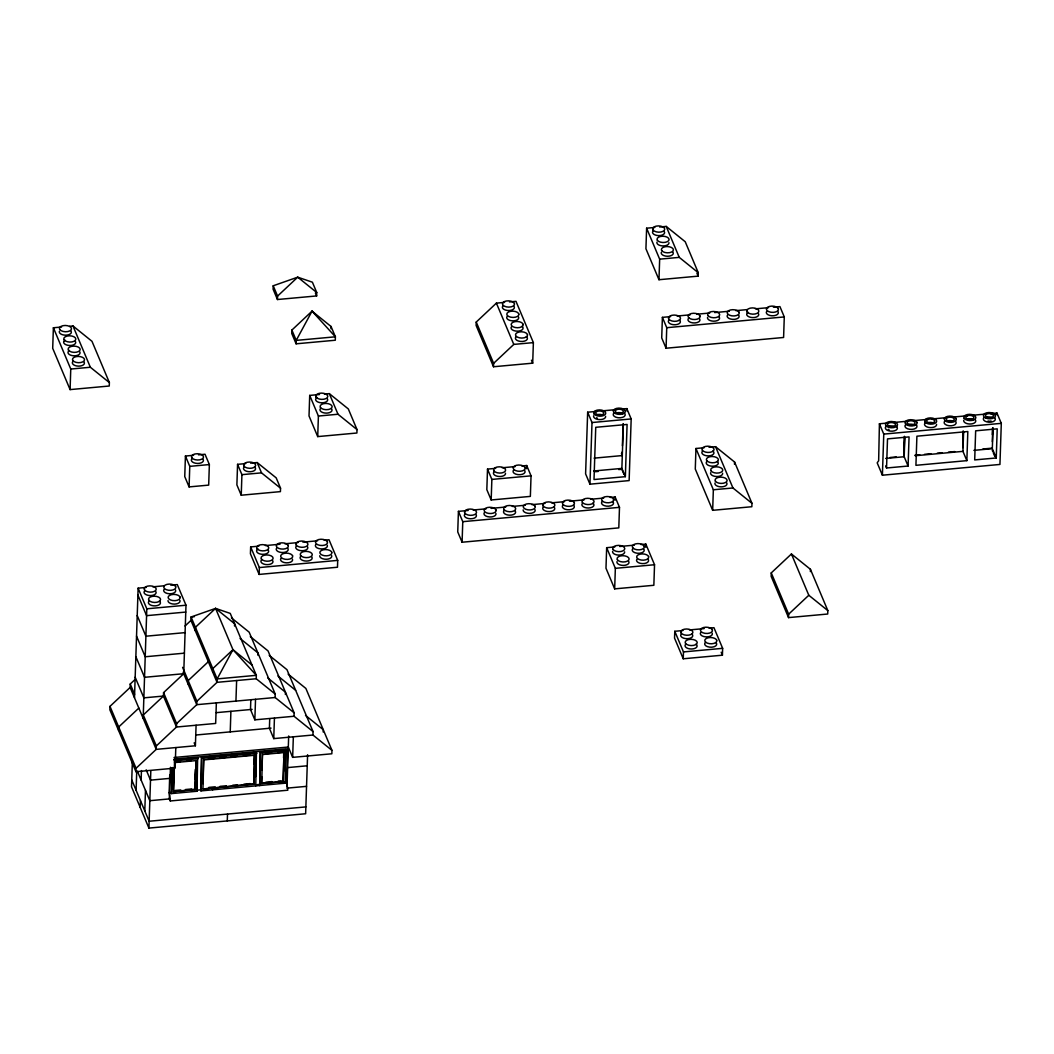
<?xml version="1.0" encoding="UTF-8"?>
<svg xmlns="http://www.w3.org/2000/svg" width="1054" height="1054" viewBox="0 0 1054 1054"><rect width="100%" height="100%" fill="white"/><g stroke="black" fill="none" stroke-linecap="round" stroke-linejoin="round"><path stroke-width="1.5" d="M61.54 327.03L53.385 327.768L52.7 348.321L70.091 389.598L109.26 386.014L109.379 382.589L91.988 341.312L72.976 325.976L69.709 326.279M70.091 389.598L70.763 369.045L53.385 327.768M134.991 679.566L130.248 684.02L130.143 687.445L109.985 706.364L109.866 709.79L135.953 771.712L175.122 768.116L175.807 747.576M118.562 730.422L118.68 726.996L138.838 708.09M132.33 762.582L131.526 786.811L148.917 828.088L305.634 813.754L307.597 754.73M134.49 697.761L138.127 588.172L146.282 587.421M135.953 771.712L136.058 768.287L109.985 706.364M136.111 790.289L136.73 771.317M140.222 807.456L140.445 800.605M141.131 780.052L141.447 770.566M143.173 718.406L146.809 608.804L138.127 588.172M144.793 810.921L145.478 790.368M148.917 828.088L150.827 770.658M170.774 585.181L177.296 584.588L185.991 605.22L183.725 673.717L163.568 692.636L163.449 696.062L143.291 714.981L156.335 745.942L156.216 749.368L136.058 768.287M173.989 759.209L288.256 748.748L287.821 747.721L286.688 781.976L287.821 790.21L170.287 800.961L169.154 792.727L169.747 774.795M170.458 767.286L169.417 798.906L149.826 800.697L137.402 771.212M173.778 759.868L197.651 757.681L197.006 791.251L171.538 793.583L171.921 768.142M171.538 793.583L172.408 767.549M173.396 789.551L174.094 768.537M173.554 791.686L174.529 762.582L196.07 760.606L195.109 789.723L173.554 791.686L194.898 789.209L196.07 760.606M163.568 692.636L176.598 723.597L176.492 727.023L156.335 745.942M193.593 455.288L185.425 456.039L184.753 476.592L189.088 486.908L208.679 485.117L209.364 464.564L205.016 454.248L198.495 454.841M189.088 486.908L189.773 466.355L185.425 456.039M188.073 684.033L188.179 680.607L208.336 661.701M176.598 723.597L196.755 704.678L196.874 701.253L217.032 682.333L190.958 620.424L191.064 616.998L215.569 608.395L230.246 613.402L256.32 675.324L256.214 678.75L275.226 694.085L275.12 697.511L294.145 712.833L294.026 716.259L313.051 731.595L312.933 735.02L331.957 750.356L331.839 753.781L292.656 757.365L288.322 747.036L174.042 757.497M195.293 630.74L195.412 627.314L215.569 608.395L234.594 623.731L234.515 626.01M130.143 687.445L156.216 749.368L195.398 745.771L196.084 725.231M194.99 779.051L195.319 769.42M197.006 791.251L197.164 772.318M260.338 751.95L259.692 785.52L260.338 751.95L285.805 749.618L285.16 783.188L200.932 790.895L201.577 757.325L256.425 752.306L255.779 785.876M200.932 790.895L201.577 757.325M202.882 783.675L203.699 759.367L202.948 788.998L253.882 784.334L254.62 754.717L253.882 784.334M212.684 672.017L212.803 668.592L232.96 649.672L215.569 608.395M216.347 702.886L215.662 723.439L176.492 727.023L163.449 696.062L143.858 697.853L135.162 677.221M245.74 463.589L237.572 464.34L236.886 484.88L241.234 495.209L280.417 491.625L280.535 488.2L276.188 477.87L257.163 462.548L250.628 463.141M227.269 820.921L227.506 814.07M230.233 731.871L230.905 711.318M241.234 495.209L241.919 474.656L237.572 464.34M235.938 701.094L236.623 680.541M258.823 546.17L250.654 546.921L250.43 553.772L259.126 574.417L337.478 567.236L337.715 560.385L329.019 539.753L324.118 540.201M250.812 700.04L250.496 709.526L254.844 719.842L294.026 716.259M259.126 574.417L259.35 567.566L250.654 546.921M254.844 719.842L255.529 699.303M254.093 763.9L254.357 755.81M257.769 655.087L257.848 652.808L240.088 638.487M255.621 776.706L256.214 758.814M273.223 285.779L273.105 289.204L277.452 299.52L316.635 295.937L316.74 292.511L312.392 282.195L297.715 277.176L273.223 285.779L277.558 296.095L277.452 299.52M261.708 776.679L261.497 783.109L283.262 781.646L261.708 783.623L261.273 782.595M261.919 770.263L262.459 753.992L261.708 783.623M269.719 718.802L269.402 728.288L273.75 738.604L312.933 735.02M273.75 738.604L274.435 718.051M291.879 330.073L291.76 333.499L296.108 343.815L335.291 340.231L335.396 336.806L331.048 326.49L312.037 311.154L291.879 330.073L296.214 340.389L296.108 343.815M285.37 694.481L285.45 692.201L267.69 677.893M283.579 757.971L283.789 751.502M283.039 781.133L284.013 752.016L277.848 752.582M283.262 781.646L284.013 752.016M285.107 770.764L285.805 749.618M287.004 786.561L288.677 735.982M292.656 757.365L293.341 736.812M319.507 394.512L309.705 395.408L309.02 415.948L317.715 436.593L356.898 433.01L357.003 429.584L348.321 408.939L329.296 393.616L324.395 394.064M317.715 436.593L318.4 416.04L309.705 395.408M330.982 328.769L331.048 326.49M323.183 731.99L323.262 729.711L305.515 715.402M468.226 510.465L458.424 511.361L457.739 531.914L462.087 542.23L618.803 527.883L619.488 507.343L615.141 497.014L610.24 497.462M462.087 542.23L462.772 521.677L458.424 511.361M504.563 302.393L496.394 303.13L476.237 322.05L476.131 325.475L493.509 366.752L532.692 363.169L533.377 342.616L515.986 301.339L509.464 301.931M495.683 468.358L487.515 469.109L486.829 489.662L491.177 499.978L530.36 496.394L531.045 475.841L526.697 465.525L521.796 465.973M493.509 366.752L493.628 363.327L476.237 322.05M491.177 499.978L491.862 479.425L487.515 469.109M526.592 468.687L526.697 465.525M595.813 411.468L587.658 412.206L585.602 473.865L589.95 484.181L629.133 480.598L631.175 418.939L626.827 408.623L621.939 409.071M589.95 484.181L592.005 422.535L587.658 412.206M614.825 546.934L606.656 547.685L605.984 568.238L614.666 588.87L653.849 585.286L654.534 564.733L645.838 544.101L640.937 544.549M615.035 500.176L615.141 497.014M614.666 588.87L615.352 568.33L606.656 547.685M622.084 455.051L622.189 451.968M622.4 445.802L623.138 423.616M623.942 474.221L621.847 469.267L623.349 424.182M626.827 408.623L627.209 411.363M625.351 476.671L627.09 424.446L595.747 427.305L594.008 479.544L625.351 476.671L621.886 468.411L593.665 470.993M654.784 227.466L646.616 228.204L645.931 248.757L658.974 279.718L698.156 276.135L698.262 272.709L685.232 241.748L666.207 226.412L659.672 227.018M645.733 547.263L645.838 544.101M658.974 279.718L659.659 259.165L646.616 228.204M670.555 316.622L662.399 317.359L661.714 337.912L666.062 348.228L783.596 337.478L784.281 316.925L779.934 306.609L773.399 307.201M666.062 348.228L666.747 327.689L662.399 317.359M682.939 630.542L674.784 631.293L674.547 638.131L683.242 658.776L722.425 655.193L722.649 648.342L713.953 627.697L709.065 628.144M683.242 658.776L683.466 651.925L674.784 631.293M704.125 447.739L695.956 448.49L695.284 469.043L712.662 510.32L751.845 506.724L751.963 503.298L734.572 462.021L715.547 446.698L709.026 447.291M712.662 510.32L713.347 489.767L695.956 448.49M734.493 464.313L734.572 462.021M771.264 572.902L771.146 576.327L788.537 617.604L827.706 614.021L827.825 610.595L810.434 569.305L791.422 553.982L771.264 572.902L788.642 614.179L788.537 617.604M810.368 571.597L810.434 569.305M887.573 423.036L879.418 423.787L878.654 460.782L877.178 462.825L882.396 475.209L999.943 464.445L1001.3 423.352L996.952 413.036L990.417 413.629M882.396 475.209L883.766 434.103L879.418 423.787M886.546 468.002L887.508 438.886L909.062 436.909L908.087 466.026L886.546 468.002L885.676 465.934M903.805 454.09L904.385 436.303M904.609 436.962L903.963 456.224L908.087 466.026M904.819 437.476L904.187 456.738L885.716 458.424M962.842 440.625L963.158 430.915M962.842 447.634L963.369 431.573M963.593 432.1L962.948 451.362L915.201 455.736M966.861 460.651L967.822 431.534L916.901 436.198L915.926 465.315L966.861 460.651L962.737 450.848M992.328 434.696L992.539 428.227M992.328 441.679L992.763 428.741M996.241 457.963L997.216 428.846L975.661 430.822L974.7 459.926L996.241 457.963L992.328 448.675L993.026 427.647M996.9 414.749L996.952 413.036M251.972 665.008L232.96 649.672L217.15 678.908L217.032 682.333L256.214 678.75M277.558 296.095L297.715 277.176L316.74 292.511M185.03 625.984L190.958 620.424M493.628 363.327L513.785 344.408L533.377 342.616M788.642 614.179L808.8 595.26L791.422 553.982M659.659 259.165L679.25 257.374L698.262 272.709M70.763 369.045L90.354 367.253L109.379 382.589M677.09 316.016L690.146 314.83M696.681 314.224L709.737 313.038M714.638 312.577L729.328 311.233M735.85 310.64L747.286 309.599M755.441 308.848L768.511 307.649M666.747 327.689L784.281 316.925M318.4 416.04L337.991 414.248L357.003 429.584M602.348 410.862L615.404 409.677M592.005 422.535L631.175 418.939M189.773 466.355L209.364 464.564M241.919 474.656L261.511 472.864L280.535 488.2M894.108 422.443L907.165 421.244M913.699 420.651L926.756 419.452M931.657 419.005L946.347 417.661M952.882 417.068L967.572 415.724M972.473 415.276L985.53 414.077M594.1 458.147L622.308 455.565L621.438 453.51M502.205 467.765L515.261 466.566M883.766 434.103L1001.3 423.352M491.862 479.425L531.045 475.841M595.207 471.705L598.343 471.428M618.711 469.557L621.847 469.267M890.116 457.489L896.269 456.922M914.977 455.209L919.76 454.775M924.529 454.34L930.906 453.76M937.269 453.18L942.039 452.733M948.402 452.153L954.779 451.573M982.881 449.004L992.117 448.148M973.87 450.361L992.328 448.675M473.114 510.017L486.184 508.818M491.072 508.371L505.762 507.027M512.297 506.434L525.353 505.235M531.888 504.642L544.944 503.443M551.479 502.85L564.536 501.651M569.437 501.203L584.127 499.859M590.648 499.267L603.718 498.068M713.347 489.767L732.938 487.976L751.963 503.298M462.772 521.677L619.488 507.343M265.344 545.577L280.048 544.233M284.936 543.785L298.005 542.586M302.893 542.138L317.583 540.794M259.35 567.566L337.715 560.385M152.817 586.828L164.24 585.774M619.726 546.486L634.416 545.142M146.809 608.804L185.991 605.22M615.352 568.33L654.534 564.733M185.767 612.071L146.585 615.655L137.89 595.023M194.331 616.695L191.064 616.998L217.15 678.908L256.32 675.324L232.96 649.672M185.082 632.624L145.9 636.208L137.218 615.562M184.397 653.164L145.228 656.761L136.533 636.115M183.725 673.717L144.543 677.3L135.847 656.668M689.474 629.936L704.164 628.592M683.466 651.925L722.649 648.342M275.12 697.511L196.755 704.678L183.106 672.241M216.215 712.662L252.13 709.382M195.952 735.007L271.036 728.13M174.213 760.896L198.086 758.709M202.012 758.353L256.86 753.333M260.773 752.978L286.24 750.646M174.305 762.068L180.471 761.502M186.624 760.935L191.235 760.514M208.468 758.933L214.832 758.353M219.614 757.918L225.978 757.339M230.747 756.891L237.124 756.311M243.487 755.731L249.851 755.151M265.542 753.715L271.695 753.149M203.909 759.894L254.844 755.231M262.683 754.506L284.224 752.543M170.102 778.353L150.511 780.144L146.163 769.828M287.637 767.589L307.228 765.797M174.661 790.513L180.827 789.96M185.438 789.538L191.591 788.972M208.876 787.391L215.24 786.798M220.022 786.363L226.386 785.783M232.75 785.204L237.532 784.769M243.896 784.176L250.259 783.596M265.898 782.173L272.051 781.607M278.203 781.04L281.286 780.764M253.658 783.82L202.948 788.998M169.154 792.727L171.104 792.555M196.571 790.223L200.497 789.868M255.345 784.835L259.258 784.479M286.688 781.976L284.725 782.147L285.16 783.188M286.952 788.142L306.543 786.35M305.858 806.903L149.141 821.237L131.763 779.96M808.8 595.26L827.825 610.595M231.406 617.855L249.152 632.163L275.226 694.085M250.312 636.616L268.059 650.924L294.145 712.833M269.218 655.364L286.965 669.672L313.051 731.595M288.124 674.125L305.871 688.433L331.957 750.356M277.913 676.009L295.66 690.317M994.739 417.845L995.239 418.636A6.021 3.136 1.9 0 1 988.915 422.206A6.021 3.136 1.9 0 1 983.645 417.924M955.556 421.429L956.057 422.219A6.021 3.136 1.9 0 1 948.956 425.724A6.021 3.136 1.9 0 1 945.161 420.796M916.387 425.012L916.888 425.803A6.021 3.136 1.9 0 1 909.773 429.307A6.021 3.136 1.9 0 1 905.979 424.38M777.72 311.417L778.221 312.208A6.021 3.136 1.9 0 1 771.897 315.778A6.021 3.136 1.9 0 1 766.614 311.51M738.538 315.001L739.038 315.792A6.021 3.136 1.9 0 1 732.714 319.375A6.021 3.136 1.9 0 1 727.444 315.093M699.369 318.585L699.856 319.375A6.021 3.136 1.9 0 1 692.755 322.88A6.021 3.136 1.9 0 1 688.96 317.965M624.614 413.431L625.114 414.222A6.021 3.136 1.9 0 1 618.013 417.727A6.021 3.136 1.9 0 1 614.218 412.812M712.201 633.217L712.24 633.296A6.021 3.136 1.9 0 1 705.916 636.879A6.021 3.136 1.9 0 1 700.646 632.598M716.088 642.835L716.588 643.625A6.021 3.136 1.9 0 1 709.487 647.13A6.021 3.136 1.9 0 1 705.693 642.202M643.625 548.91L644.126 549.701A6.021 3.136 1.9 0 1 637.024 553.205A6.021 3.136 1.9 0 1 633.23 548.278M612.927 501.836L613.428 502.613A6.021 3.136 1.9 0 1 606.327 506.118A6.021 3.136 1.9 0 1 602.532 501.203M647.973 559.226L648.473 560.017A6.021 3.136 1.9 0 1 642.149 563.6A6.021 3.136 1.9 0 1 636.866 559.318M573.745 505.419L574.246 506.21A6.021 3.136 1.9 0 1 567.144 509.714A6.021 3.136 1.9 0 1 563.35 504.787M524.484 470.334L524.984 471.125A6.021 3.136 1.9 0 1 517.87 474.629A6.021 3.136 1.9 0 1 514.075 469.702M535.024 509.714L535.076 509.793A6.021 3.136 1.9 0 1 529.53 513.39A6.021 3.136 1.9 0 1 523.153 509.886M327.254 545.274L327.307 545.353A6.021 3.136 1.9 0 1 320.983 548.923A6.021 3.136 1.9 0 1 315.699 544.641M331.602 555.59L331.654 555.669A6.021 3.136 1.9 0 1 326.108 559.266A6.021 3.136 1.9 0 1 319.731 555.761M287.623 548.146L288.124 548.936A6.021 3.136 1.9 0 1 281.8 552.507A6.021 3.136 1.9 0 1 276.53 548.238M175.544 590.095L175.583 590.174A6.021 3.136 1.9 0 1 169.259 593.758A6.021 3.136 1.9 0 1 163.989 589.476M179.878 600.424L179.931 600.503A6.021 3.136 1.9 0 1 174.397 604.1A6.021 3.136 1.9 0 1 168.021 600.596M992.275 450.387L992.71 451.415M993.237 452.653L994.805 456.369M696.905 273.184L698.156 276.135M666.207 226.412L679.25 257.374M715.547 446.698L732.938 487.976M721.186 652.242L722.425 655.193M531.453 360.218L532.692 363.169M496.394 303.13L513.785 344.408M315.383 292.986L316.635 295.937M329.296 393.616L337.991 414.248M257.163 462.548L261.511 472.864M282.775 782.331L283.21 783.359M72.976 325.976L90.354 367.253M182.592 667.34L196.874 701.253M194.16 742.833L195.398 745.771M212.249 788.787L212.684 789.815M194.674 788.682L195.109 789.723M130.248 684.02L134.596 694.336M169.127 798.207L170.287 800.961M746.719 314.579L747.062 315.383A6.021 3.136 1.9 0 0 754.756 317.452A6.021 3.136 1.9 0 0 758.379 313.525M514.036 306.464L514.365 307.281A6.021 3.136 1.9 0 1 507.303 310.456A6.021 3.136 1.9 0 1 502.916 305.923M518.384 316.793L518.713 317.597A6.021 3.136 1.9 0 1 511.651 320.785A6.021 3.136 1.9 0 1 507.264 316.253M159.378 601.083A6.021 3.136 1.9 0 1 157.204 605.602A6.021 3.136 1.9 0 1 148.772 603.678L148.443 602.875A6.021 3.136 1.9 0 1 148.983 601.281M155.755 591.505A6.021 3.136 1.9 0 1 152.132 595.431A6.021 3.136 1.9 0 1 144.424 593.362L144.095 592.546A6.021 3.136 1.9 0 1 144.648 590.965M84.056 362.062A6.021 3.136 1.9 0 1 80.433 366.001A6.021 3.136 1.9 0 1 72.726 363.92L72.397 363.116A6.021 3.136 1.9 0 1 72.937 361.522M79.709 351.746A6.021 3.136 1.9 0 1 76.086 355.672A6.021 3.136 1.9 0 1 68.378 353.604L68.049 352.8A6.021 3.136 1.9 0 1 69.445 350.534M75.361 341.43A6.021 3.136 1.9 0 1 71.738 345.356A6.021 3.136 1.9 0 1 64.031 343.288L63.701 342.471A6.021 3.136 1.9 0 1 63.767 341.654M64.254 340.89A6.021 3.136 1.9 0 1 65.098 340.218M71.013 331.114A6.021 3.136 1.9 0 1 67.39 335.04A6.021 3.136 1.9 0 1 59.683 332.959L59.353 332.155A6.021 3.136 1.9 0 1 59.419 331.338M664.244 231.551A6.021 3.136 1.9 0 1 660.621 235.477A6.021 3.136 1.9 0 1 652.927 233.395L652.584 232.591A6.021 3.136 1.9 0 1 653.137 231.01M668.934 242.67A6.021 3.136 1.9 0 1 664.218 245.885A6.021 3.136 1.9 0 1 657.261 243.724L656.932 242.907A6.021 3.136 1.9 0 1 657.011 242.091M672.939 252.183A6.021 3.136 1.9 0 1 669.316 256.109A6.021 3.136 1.9 0 1 661.609 254.04L661.28 253.237A6.021 3.136 1.9 0 1 661.345 252.42M511.612 326.569A6.021 3.136 1.9 0 0 515.999 331.101A6.021 3.136 1.9 0 0 523.061 327.913L522.718 327.109A6.021 3.136 1.9 0 0 522.007 326.358M515.959 336.885A6.021 3.136 1.9 0 0 520.347 341.417A6.021 3.136 1.9 0 0 527.408 338.242L527.066 337.425A6.021 3.136 1.9 0 0 526.354 336.687M719.21 317.109A6.021 3.136 1.9 0 1 715.587 321.048A6.021 3.136 1.9 0 1 707.88 318.967L707.55 318.163A6.021 3.136 1.9 0 1 707.616 317.346M746.799 313.763A6.021 3.136 1.9 0 1 748.129 312.313M679.303 319.955A6.021 3.136 1.9 0 1 677.129 324.487A6.021 3.136 1.9 0 1 668.697 322.55L668.368 321.747A6.021 3.136 1.9 0 1 668.921 320.166M553.693 506.776A6.021 3.136 1.9 0 1 551.519 511.309A6.021 3.136 1.9 0 1 543.087 509.385L542.757 508.568A6.021 3.136 1.9 0 1 543.311 506.987M515.235 511.111A6.021 3.136 1.9 0 1 511.612 515.05A6.021 3.136 1.9 0 1 503.904 512.969L503.575 512.165A6.021 3.136 1.9 0 1 504.128 510.571M495.894 513.377A6.021 3.136 1.9 0 1 489.57 516.961A6.021 3.136 1.9 0 1 484.287 512.679M476.052 514.695A6.021 3.136 1.9 0 1 472.429 518.634A6.021 3.136 1.9 0 1 464.735 516.552L464.392 515.749A6.021 3.136 1.9 0 1 464.946 514.154M592.875 503.193A6.021 3.136 1.9 0 1 590.688 507.725A6.021 3.136 1.9 0 1 582.269 505.801L581.927 504.985A6.021 3.136 1.9 0 1 582.48 503.404M327.333 398.741A6.021 3.136 1.9 0 1 323.71 402.668A6.021 3.136 1.9 0 1 316.016 400.599L315.673 399.782A6.021 3.136 1.9 0 1 317.07 397.529M331.681 409.057A6.021 3.136 1.9 0 1 328.057 412.984A6.021 3.136 1.9 0 1 320.35 410.915L320.021 410.111A6.021 3.136 1.9 0 1 320.574 408.517M203.066 459.373A6.021 3.136 1.9 0 1 199.443 463.299A6.021 3.136 1.9 0 1 191.736 461.23L191.393 460.414A6.021 3.136 1.9 0 1 191.947 458.833M254.488 466.922A6.021 3.136 1.9 0 1 252.301 471.454A6.021 3.136 1.9 0 1 243.882 469.531L243.54 468.714A6.021 3.136 1.9 0 1 244.093 467.133M605.615 416.356A6.021 3.136 1.9 0 1 600.899 419.571A6.021 3.136 1.9 0 1 593.955 417.397L593.626 416.593A6.021 3.136 1.9 0 1 593.692 415.777M597.302 418.122A4.018 2.095 1.9 0 1 596.551 417.753M596.841 414.894A4.018 2.095 1.9 0 1 602.335 414.999M615.892 413.431A3.992 2.082 1.9 0 1 622.795 413.853M505.485 473.246A6.021 3.136 1.9 0 1 500.769 476.474A6.021 3.136 1.9 0 1 493.825 474.3L493.483 473.483A6.021 3.136 1.9 0 1 494.036 471.902M896.322 426.383A6.021 3.136 1.9 0 1 894.148 430.902A6.021 3.136 1.9 0 1 885.716 428.978L885.386 428.174A6.021 3.136 1.9 0 1 885.94 426.58M908.35 424.617A3.992 2.082 1.9 0 1 914.569 425.434M889.062 429.703A4.018 2.095 1.9 0 1 888.324 429.334M888.601 426.475A4.018 2.095 1.9 0 1 894.095 426.58M936.558 424.354A6.021 3.136 1.9 0 1 931.841 427.568A6.021 3.136 1.9 0 1 924.898 425.394L924.569 424.578A6.021 3.136 1.9 0 1 925.122 422.997M975.411 419.953A6.021 3.136 1.9 0 1 971.788 423.879A6.021 3.136 1.9 0 1 964.081 421.811L963.738 420.994A6.021 3.136 1.9 0 1 963.817 420.177M927.151 423.286A4.018 2.095 1.9 0 1 933.277 422.997M947.533 421.033A3.992 2.082 1.9 0 1 953.172 421.376M991.089 421.007A3.992 2.082 1.9 0 1 990.101 421.152M989.06 421.152A3.992 2.082 1.9 0 1 988.033 421.02M986.017 417.845A3.992 2.082 1.9 0 1 992.341 417.792M966.966 419.308A4.018 2.095 1.9 0 1 973.106 419.821M726.628 482.785A6.021 3.136 1.9 0 1 723.004 486.711A6.021 3.136 1.9 0 1 715.31 484.642L714.968 483.826A6.021 3.136 1.9 0 1 715.047 483.009M722.622 473.272A6.021 3.136 1.9 0 1 717.906 476.487A6.021 3.136 1.9 0 1 710.963 474.313L710.62 473.509A6.021 3.136 1.9 0 1 710.699 472.693M717.221 461.402A6.021 3.136 1.9 0 1 715.034 465.921A6.021 3.136 1.9 0 1 706.615 463.997L706.272 463.193A6.021 3.136 1.9 0 1 706.826 461.599M712.873 451.072A6.021 3.136 1.9 0 1 710.686 455.605A6.021 3.136 1.9 0 1 702.267 453.681L701.924 452.864A6.021 3.136 1.9 0 1 702.478 451.283M624.627 551.835A6.021 3.136 1.9 0 1 619.91 555.05A6.021 3.136 1.9 0 1 612.967 552.876L612.624 552.072A6.021 3.136 1.9 0 1 612.703 551.255M628.645 561.347A6.021 3.136 1.9 0 1 625.022 565.273A6.021 3.136 1.9 0 1 617.315 563.192L616.972 562.388A6.021 3.136 1.9 0 1 617.051 561.571M696.035 644.192A6.021 3.136 1.9 0 1 693.861 648.724A6.021 3.136 1.9 0 1 685.429 646.8L685.1 645.983A6.021 3.136 1.9 0 1 685.64 644.402M691.688 633.876A6.021 3.136 1.9 0 1 689.514 638.408A6.021 3.136 1.9 0 1 681.082 636.471L680.752 635.667A6.021 3.136 1.9 0 1 681.292 634.086M272.63 560.583A6.021 3.136 1.9 0 1 269.007 564.509A6.021 3.136 1.9 0 1 261.313 562.428L260.97 561.624A6.021 3.136 1.9 0 1 261.524 560.043M292.472 559.252A6.021 3.136 1.9 0 1 286.148 562.836A6.021 3.136 1.9 0 1 280.865 558.554M268.296 550.254A6.021 3.136 1.9 0 1 264.673 554.193A6.021 3.136 1.9 0 1 256.965 552.112L256.623 551.308A6.021 3.136 1.9 0 1 258.032 549.042M311.813 556.986A6.021 3.136 1.9 0 1 308.19 560.926A6.021 3.136 1.9 0 1 300.482 558.844L300.153 558.04A6.021 3.136 1.9 0 1 300.706 556.446M307.465 546.67A6.021 3.136 1.9 0 1 303.842 550.596A6.021 3.136 1.9 0 1 296.148 548.528L295.805 547.711A6.021 3.136 1.9 0 1 296.358 546.13M312.037 311.154L296.214 340.389L335.396 336.806L312.037 311.154M995.358 415.21L994.857 414.42A6.021 3.136 1.9 0 0 984.765 413.576A6.021 3.136 1.9 0 0 987.993 418.675A6.021 3.136 1.9 0 0 995.358 415.21M956.176 418.794L955.675 418.003A6.021 3.136 1.9 0 0 945.583 417.16A6.021 3.136 1.9 0 0 948.811 422.259A6.021 3.136 1.9 0 0 956.176 418.794M916.993 422.377L916.493 421.587A6.021 3.136 1.9 0 0 906.414 420.744A6.021 3.136 1.9 0 0 909.628 425.842A6.021 3.136 1.9 0 0 916.993 422.377M778.339 308.782L777.839 307.992A6.021 3.136 1.9 0 0 767.747 307.149A6.021 3.136 1.9 0 0 770.975 312.248A6.021 3.136 1.9 0 0 778.339 308.782M739.157 312.366L738.656 311.576A6.021 3.136 1.9 0 0 728.564 310.732A6.021 3.136 1.9 0 0 731.792 315.831A6.021 3.136 1.9 0 0 739.157 312.366M699.975 315.95L699.474 315.159A6.021 3.136 1.9 0 0 689.382 314.316A6.021 3.136 1.9 0 0 692.61 319.415A6.021 3.136 1.9 0 0 699.975 315.95M625.233 410.796L624.732 410.006A6.021 3.136 1.9 0 0 614.64 409.163A6.021 3.136 1.9 0 0 617.868 414.262A6.021 3.136 1.9 0 0 625.233 410.796M712.359 629.87L711.858 629.08A6.021 3.136 1.9 0 0 701.766 628.25A6.021 3.136 1.9 0 0 704.994 633.349A6.021 3.136 1.9 0 0 712.359 629.87M716.707 640.2L716.206 639.409A6.021 3.136 1.9 0 0 706.114 638.566A6.021 3.136 1.9 0 0 709.342 643.665A6.021 3.136 1.9 0 0 716.707 640.2M644.244 546.275L643.744 545.485A6.021 3.136 1.9 0 0 633.652 544.641A6.021 3.136 1.9 0 0 636.879 549.74A6.021 3.136 1.9 0 0 644.244 546.275M613.547 499.188L613.046 498.41A6.021 3.136 1.9 0 0 602.954 497.567A6.021 3.136 1.9 0 0 606.182 502.666A6.021 3.136 1.9 0 0 613.547 499.188M648.592 556.591L648.091 555.801A6.021 3.136 1.9 0 0 637.999 554.957A6.021 3.136 1.9 0 0 641.227 560.056A6.021 3.136 1.9 0 0 648.592 556.591M574.364 502.784L573.863 501.994A6.021 3.136 1.9 0 0 563.771 501.151A6.021 3.136 1.9 0 0 566.999 506.249A6.021 3.136 1.9 0 0 574.364 502.784M525.09 467.699L524.602 466.909A6.021 3.136 1.9 0 0 514.51 466.066A6.021 3.136 1.9 0 0 517.738 471.164A6.021 3.136 1.9 0 0 525.09 467.699M535.182 506.368L534.681 505.577A6.021 3.136 1.9 0 0 524.602 504.734A6.021 3.136 1.9 0 0 527.817 509.833A6.021 3.136 1.9 0 0 535.182 506.368M495.999 509.952L495.512 509.161A6.021 3.136 1.9 0 0 485.42 508.318A6.021 3.136 1.9 0 0 488.648 513.417A6.021 3.136 1.9 0 0 495.999 509.952M327.412 541.927L326.924 541.137A6.021 3.136 1.9 0 0 316.832 540.294A6.021 3.136 1.9 0 0 320.06 545.392A6.021 3.136 1.9 0 0 327.412 541.927M331.76 552.243L331.259 551.453A6.021 3.136 1.9 0 0 321.18 550.61A6.021 3.136 1.9 0 0 324.395 555.708A6.021 3.136 1.9 0 0 331.76 552.243M288.243 545.511L287.742 544.72A6.021 3.136 1.9 0 0 277.65 543.877A6.021 3.136 1.9 0 0 280.878 548.976A6.021 3.136 1.9 0 0 288.243 545.511M292.59 555.827L292.09 555.036A6.021 3.136 1.9 0 0 281.998 554.193A6.021 3.136 1.9 0 0 285.226 559.292A6.021 3.136 1.9 0 0 292.59 555.827M175.702 586.762L175.201 585.971A6.021 3.136 1.9 0 0 165.109 585.128A6.021 3.136 1.9 0 0 168.337 590.227A6.021 3.136 1.9 0 0 175.702 586.762M180.05 597.078L179.549 596.287A6.021 3.136 1.9 0 0 169.457 595.444A6.021 3.136 1.9 0 0 172.685 600.543A6.021 3.136 1.9 0 0 180.05 597.078M964.199 418.385L963.857 417.568A6.021 3.136 1.9 0 1 971.933 414.565A6.021 3.136 1.9 0 1 974.094 419.782A6.021 3.136 1.9 0 1 964.199 418.385M925.017 421.969L924.674 421.165A6.021 3.136 1.9 0 1 932.75 418.148A6.021 3.136 1.9 0 1 934.924 423.365A6.021 3.136 1.9 0 1 925.017 421.969M885.834 425.552L885.505 424.749A6.021 3.136 1.9 0 1 893.581 421.732A6.021 3.136 1.9 0 1 895.742 426.962A6.021 3.136 1.9 0 1 885.834 425.552M747.167 311.958L746.838 311.154A6.021 3.136 1.9 0 1 754.914 308.137A6.021 3.136 1.9 0 1 757.075 313.354A6.021 3.136 1.9 0 1 747.167 311.958M707.998 315.541L707.656 314.738A6.021 3.136 1.9 0 1 715.732 311.72A6.021 3.136 1.9 0 1 717.893 316.951A6.021 3.136 1.9 0 1 707.998 315.541M661.728 250.615L661.398 249.811A6.021 3.136 1.9 0 1 669.461 246.794A6.021 3.136 1.9 0 1 671.635 252.011A6.021 3.136 1.9 0 1 661.728 250.615M653.032 229.97L652.703 229.166A6.021 3.136 1.9 0 1 660.779 226.149A6.021 3.136 1.9 0 1 662.94 231.379A6.021 3.136 1.9 0 1 653.032 229.97M657.38 240.299L657.05 239.482A6.021 3.136 1.9 0 1 665.127 236.465A6.021 3.136 1.9 0 1 667.287 241.695A6.021 3.136 1.9 0 1 657.38 240.299M668.816 319.125L668.473 318.321A6.021 3.136 1.9 0 1 676.549 315.304A6.021 3.136 1.9 0 1 678.723 320.535A6.021 3.136 1.9 0 1 668.816 319.125M702.372 450.256L702.043 449.439A6.021 3.136 1.9 0 1 710.119 446.435A6.021 3.136 1.9 0 1 712.28 451.652A6.021 3.136 1.9 0 1 702.372 450.256M706.72 460.572L706.391 459.768A6.021 3.136 1.9 0 1 714.467 456.751A6.021 3.136 1.9 0 1 716.628 461.968A6.021 3.136 1.9 0 1 706.72 460.572M711.068 470.888L710.739 470.084A6.021 3.136 1.9 0 1 718.815 467.067A6.021 3.136 1.9 0 1 720.976 472.297A6.021 3.136 1.9 0 1 711.068 470.888M715.416 481.217L715.086 480.4A6.021 3.136 1.9 0 1 723.163 477.383A6.021 3.136 1.9 0 1 725.323 482.613A6.021 3.136 1.9 0 1 715.416 481.217M594.074 413.972L593.731 413.168A6.021 3.136 1.9 0 1 601.808 410.151A6.021 3.136 1.9 0 1 603.982 415.381A6.021 3.136 1.9 0 1 594.074 413.972M681.2 633.059L680.858 632.242A6.021 3.136 1.9 0 1 688.934 629.225A6.021 3.136 1.9 0 1 691.108 634.455A6.021 3.136 1.9 0 1 681.2 633.059M685.548 643.375L685.205 642.558A6.021 3.136 1.9 0 1 693.282 639.554A6.021 3.136 1.9 0 1 695.456 644.771A6.021 3.136 1.9 0 1 685.548 643.375M518.832 314.171L518.489 313.367A6.021 3.136 1.9 0 0 508.581 311.958A6.021 3.136 1.9 0 0 510.755 317.188A6.021 3.136 1.9 0 0 518.832 314.171M523.166 324.487L522.837 323.683A6.021 3.136 1.9 0 0 512.929 322.287A6.021 3.136 1.9 0 0 515.103 327.504A6.021 3.136 1.9 0 0 523.166 324.487M527.514 334.816L527.184 333.999A6.021 3.136 1.9 0 0 517.277 332.603A6.021 3.136 1.9 0 0 519.438 337.82A6.021 3.136 1.9 0 0 527.514 334.816M514.484 303.855L514.141 303.038A6.021 3.136 1.9 0 0 504.234 301.642A6.021 3.136 1.9 0 0 506.407 306.872A6.021 3.136 1.9 0 0 514.484 303.855M613.085 549.45L612.743 548.647A6.021 3.136 1.9 0 1 620.819 545.629A6.021 3.136 1.9 0 1 622.98 550.86A6.021 3.136 1.9 0 1 613.085 549.45M617.42 559.766L617.091 558.963A6.021 3.136 1.9 0 1 625.167 555.945A6.021 3.136 1.9 0 1 627.328 561.176A6.021 3.136 1.9 0 1 617.42 559.766M582.375 502.376L582.045 501.559A6.021 3.136 1.9 0 1 590.121 498.542A6.021 3.136 1.9 0 1 592.282 503.772A6.021 3.136 1.9 0 1 582.375 502.376M543.205 505.96L542.863 505.143A6.021 3.136 1.9 0 1 550.939 502.139A6.021 3.136 1.9 0 1 553.113 507.356A6.021 3.136 1.9 0 1 543.205 505.96M493.931 470.874L493.601 470.058A6.021 3.136 1.9 0 1 501.678 467.054A6.021 3.136 1.9 0 1 503.838 472.271A6.021 3.136 1.9 0 1 493.931 470.874M504.023 509.543L503.693 508.739A6.021 3.136 1.9 0 1 511.77 505.722A6.021 3.136 1.9 0 1 513.93 510.94A6.021 3.136 1.9 0 1 504.023 509.543M464.84 513.127L464.511 512.323A6.021 3.136 1.9 0 1 472.587 509.306A6.021 3.136 1.9 0 1 474.748 514.536A6.021 3.136 1.9 0 1 464.84 513.127M316.121 397.174L315.792 396.357A6.021 3.136 1.9 0 1 323.868 393.353A6.021 3.136 1.9 0 1 326.029 398.57A6.021 3.136 1.9 0 1 316.121 397.174M320.469 407.49L320.139 406.686A6.021 3.136 1.9 0 1 328.216 403.669A6.021 3.136 1.9 0 1 330.376 408.886A6.021 3.136 1.9 0 1 320.469 407.49M296.253 545.102L295.924 544.299A6.021 3.136 1.9 0 1 304 541.282A6.021 3.136 1.9 0 1 306.161 546.499A6.021 3.136 1.9 0 1 296.253 545.102M300.601 555.418L300.271 554.615A6.021 3.136 1.9 0 1 308.348 551.598A6.021 3.136 1.9 0 1 310.508 556.828A6.021 3.136 1.9 0 1 300.601 555.418M243.988 466.105L243.658 465.288A6.021 3.136 1.9 0 1 251.735 462.284A6.021 3.136 1.9 0 1 253.895 467.502A6.021 3.136 1.9 0 1 243.988 466.105M261.418 559.002L261.089 558.198A6.021 3.136 1.9 0 1 269.165 555.181A6.021 3.136 1.9 0 1 271.326 560.412A6.021 3.136 1.9 0 1 261.418 559.002M257.071 548.686L256.741 547.882A6.021 3.136 1.9 0 1 264.817 544.865A6.021 3.136 1.9 0 1 266.978 550.083A6.021 3.136 1.9 0 1 257.071 548.686M191.841 457.805L191.512 457.001A6.021 3.136 1.9 0 1 199.588 453.984A6.021 3.136 1.9 0 1 201.749 459.201A6.021 3.136 1.9 0 1 191.841 457.805M59.801 329.533L59.459 328.729A6.021 3.136 1.9 0 1 67.535 325.712A6.021 3.136 1.9 0 1 69.709 330.943A6.021 3.136 1.9 0 1 59.801 329.533M64.149 339.862L63.807 339.045A6.021 3.136 1.9 0 1 71.883 336.042A6.021 3.136 1.9 0 1 74.057 341.259A6.021 3.136 1.9 0 1 64.149 339.862M68.497 350.178L68.154 349.375A6.021 3.136 1.9 0 1 76.231 346.358A6.021 3.136 1.9 0 1 78.404 351.575A6.021 3.136 1.9 0 1 68.497 350.178M72.845 360.494L72.502 359.691A6.021 3.136 1.9 0 1 80.578 356.674A6.021 3.136 1.9 0 1 82.739 361.904A6.021 3.136 1.9 0 1 72.845 360.494M144.543 589.937L144.2 589.12A6.021 3.136 1.9 0 1 152.277 586.116A6.021 3.136 1.9 0 1 154.451 591.334A6.021 3.136 1.9 0 1 144.543 589.937M148.891 600.253L148.548 599.449A6.021 3.136 1.9 0 1 156.624 596.432A6.021 3.136 1.9 0 1 158.798 601.65A6.021 3.136 1.9 0 1 148.891 600.253M617.091 412.931A3.992 2.082 1.9 0 0 623.309 411.495A3.992 2.082 1.9 0 0 617.565 409.347A3.992 2.082 1.9 0 0 617.091 412.931M597.144 414.591A4.018 2.095 1.9 0 0 603.678 413.511A4.018 2.095 1.9 0 0 598.369 411.047A4.018 2.095 1.9 0 0 597.144 414.591M888.904 426.159A4.018 2.095 1.9 0 0 895.452 425.091A4.018 2.095 1.9 0 0 890.143 422.628A4.018 2.095 1.9 0 0 888.904 426.159M908.851 424.512A3.992 2.082 1.9 0 0 915.07 423.076A3.992 2.082 1.9 0 0 909.338 420.915A3.992 2.082 1.9 0 0 908.851 424.512M928.087 422.575A4.018 2.095 1.9 0 0 934.621 421.508A4.018 2.095 1.9 0 0 929.312 419.044A4.018 2.095 1.9 0 0 928.087 422.575M948.033 420.915A3.992 2.082 1.9 0 0 954.252 419.492A3.992 2.082 1.9 0 0 948.508 417.331A3.992 2.082 1.9 0 0 948.033 420.915M967.269 418.991A4.018 2.095 1.9 0 0 973.804 417.924A4.018 2.095 1.9 0 0 968.494 415.447A4.018 2.095 1.9 0 0 967.269 418.991M987.216 417.331A3.992 2.082 1.9 0 0 993.435 415.908A3.992 2.082 1.9 0 0 987.69 413.748A3.992 2.082 1.9 0 0 987.216 417.331"/></g></svg>
